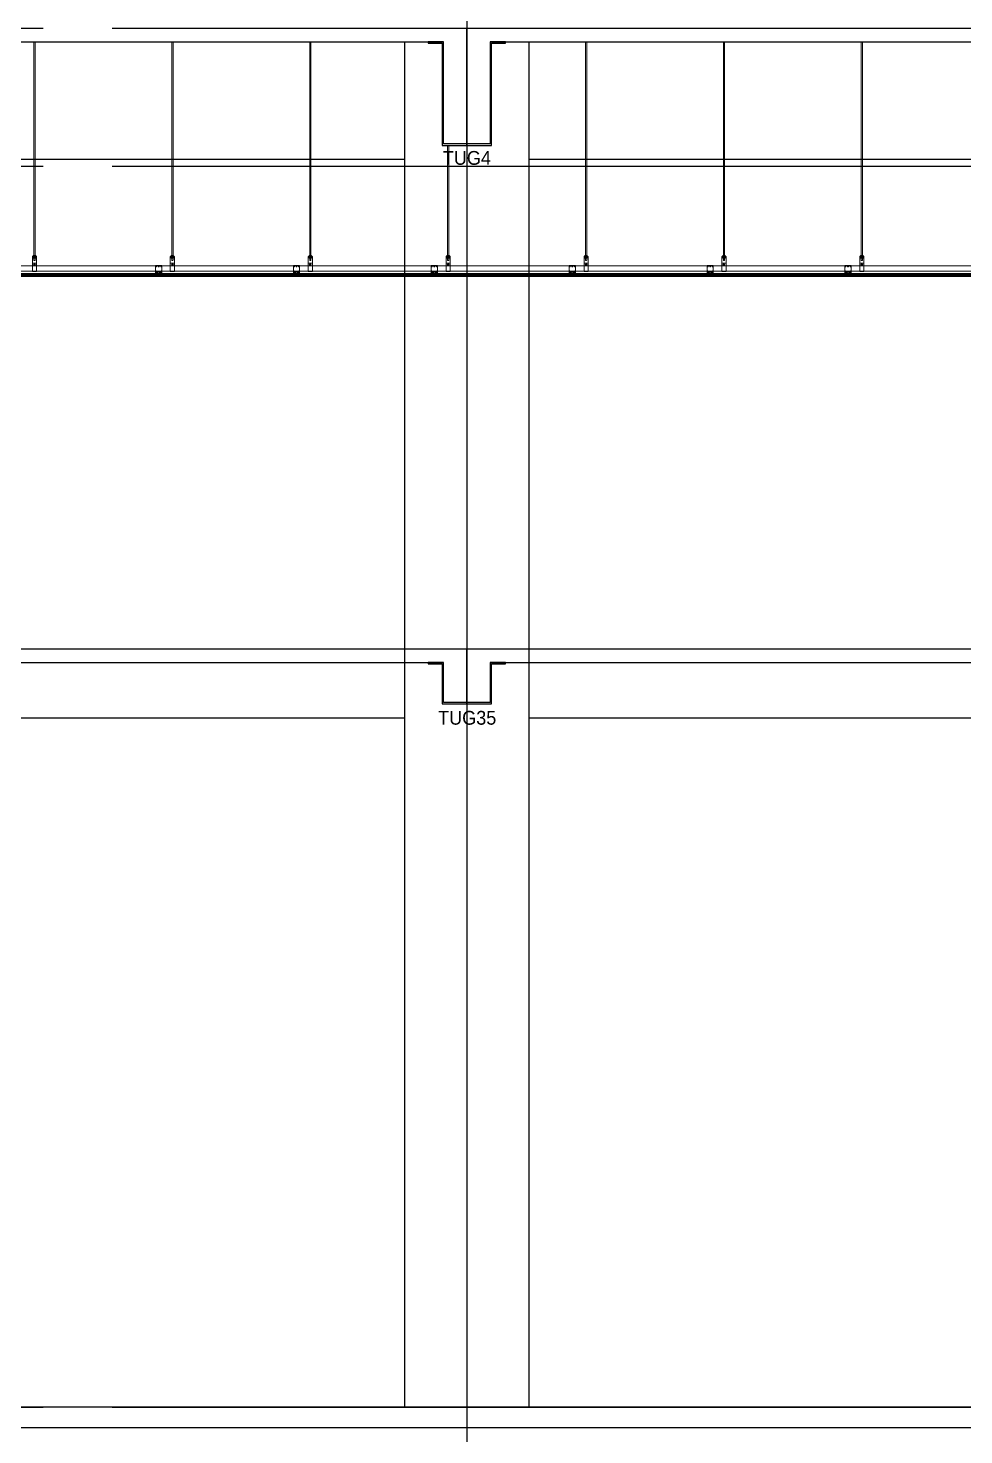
# Model space of a CAD drawing. Extents: x 152195838 to 323921156, y 365159662 to 730681027.
# Drawn here: x 161311325 to 161318112, y 365201863 to 365212063 of the extents above; entities that cross this region are included whole.
import ezdxf
from ezdxf.enums import TextEntityAlignment as Align

# ---------------------------------------------------------------- set-up
doc = ezdxf.new("R2010")
doc.units = 0
doc.header["$MEASUREMENT"] = 0
doc.linetypes.add('CEN', pattern=[63, 60, -1, 1, -1])
doc.layers.get('Defpoints').update_dxf_attribs({"linetype": 'CONTINUOUS'})
for name, color, linetype in [('4A.TEC CEN', 1, 'CEN'), ('4A.TEC 단열재', 252, 'CONTINUOUS'), ('4A.TEC 마감선 1', 6, 'CONTINUOUS'), ('ELE', 4, 'CONTINUOUS'), ('FIN', 6, 'CONTINUOUS'), ('k-BESTO', 4, 'CONTINUOUS'), ('text', 3, 'CONTINUOUS'), ('㈜SE&C 기둥', 2, 'CONTINUOUS'), ('㈜SE&C 벽체 1', 2, 'CONTINUOUS'), ('㈜SE&C 벽체 4', 7, 'CONTINUOUS')]:
    doc.layers.add(name, color=color, linetype=linetype)
doc.layers.add('CEIL', color=9, linetype='CONTINUOUS', lineweight=0)
doc.layers.add('DEFPOINT', color=135, linetype='CONTINUOUS', plot=False)
doc.styles.add('돋움', font='')
doc.styles.get('돋움').set_extended_font_data('돋움')

# ---------------------------------------------------------------- blocks, each defined once
blk = doc.blocks.new('A$C8c0c4e89')
at = {"layer": 'Defpoints'}
for p, q in [((0, 575), (760, 575)), ((380, 175), (380, 575))]:
    blk.add_line(p, q, dxfattribs=at)
at = {"layer": 'k-BESTO'}
for p, q in [((100, 475), (100, 465)), ((210, 475), (100, 475)), ((100, 475), (100, 475)), ((100, 465), (200, 465)), ((200, 465), (200, 175)), ((210, 185), (210, 475)), ((660, 475), (550, 475)), ((550, 475), (550, 185)), ((560, 175), (560, 465)), ((560, 465), (660, 465)), ((660, 465), (660, 475)), ((200, 175), (560, 175)), ((550, 185), (210, 185))]:
    blk.add_line(p, q, dxfattribs=at)
at = {"layer": 'DEFPOINT', "linetype": 'ByBlock', "style": '돋움'}
blk.add_text('TUG35', height=100, dxfattribs=at).set_placement((172, 74), align=Align.MIDDLE_LEFT)
blk = doc.blocks.new('A$C9989e60b')
at = {"layer": 'Defpoints'}
for p, q in [((0, 1014), (760, 1014)), ((380, 164), (380, 1014))]:
    blk.add_line(p, q, dxfattribs=at)
at = {"layer": 'k-BESTO'}
for p, q in [((100, 914), (100, 904)), ((210, 914), (100, 914)), ((100, 914), (100, 914)), ((100, 904), (200, 904)), ((200, 904), (200, 164)), ((210, 174), (210, 914)), ((660, 914), (550, 914)), ((550, 914), (550, 174)), ((560, 164), (560, 904)), ((560, 904), (660, 904)), ((660, 904), (660, 914)), ((200, 164), (560, 164)), ((550, 174), (210, 174))]:
    blk.add_line(p, q, dxfattribs=at)
at = {"layer": 'DEFPOINT', "linetype": 'ByBlock', "style": '돋움'}
blk.add_text('TUG4', height=100, dxfattribs=at).set_placement((206, 73), align=Align.MIDDLE_LEFT)
blk = doc.blocks.new('zw$1B78')
at = {"layer": '㈜SE&C 기둥', "color": 8, "ltscale": 0.5, "elevation": -1667}
for points in [[(46050, 0), (46050, 9900)], [(46950, 9900), (46950, 0)]]:
    blk.add_lwpolyline(points, dxfattribs=at)
at = {"layer": '㈜SE&C 벽체 1'}
for p, q in [((35670, 9900, -1667), (46330, 9900, -1667)), ((46670, 9900, -1667), (57330, 9900, -1667))]:
    blk.add_line(p, q, dxfattribs=at)
at = {"layer": '㈜SE&C 벽체 4'}
for p, q in [((35950, 9050, -1667), (46050, 9050, -1667)), ((46950, 9050, -1667), (57050, 9050, -1667))]:
    blk.add_line(p, q, dxfattribs=at)
at = {"layer": 'ELE'}
blk.add_blockref('A$C9989e60b', (46120, 8986, -1667), dxfattribs=at)
blk = doc.blocks.new('zw$280B')
at = {"layer": '4A.TEC 단열재'}
blk.add_line((111800, 7850, -1667), (250, 7850, -1667), dxfattribs=at)
at = {"layer": '4A.TEC 마감선 1'}
blk.add_line((111800, 8000, -1667), (250, 8000, -1667), dxfattribs=at)

msp = doc.modelspace()

# ---------------------------------------------------------------- linework, layer by layer
at = {"layer": '4A.TEC CEN', "color": 8, "ltscale": 500}
for p, q in [((161217434.11, 365212063.33), (161448798.99, 365212063.33)), ((161217434.11, 365211063.33), (161448798.99, 365211063.33)), ((161217434.11, 365202063.33), (161448798.99, 365202063.33))]:
    msp.add_line(p, q, dxfattribs=at)
at = {"layer": '4A.TEC CEN', "color": 8, "ltscale": 500, "flags": 128}
msp.add_lwpolyline([(161314506.94, 365253346.04), (161314506.94, 365183761.87)], dxfattribs=at)
at = {"layer": 'CEIL'}
for p, q in [((161311367.21, 365210406.73), (161311367.21, 365211963.33)), ((161311376.21, 365210406.73), (161311376.21, 365211963.33)), ((161312367.21, 365210406.73), (161312367.21, 365211963.33)), ((161312376.21, 365210406.73), (161312376.21, 365211963.33)), ((161313367.21, 365210406.73), (161313367.21, 365211963.33)), ((161313376.21, 365210406.73), (161313376.21, 365211963.33)), ((161315367.21, 365210406.73), (161315367.21, 365211963.33)), ((161315376.21, 365210406.73), (161315376.21, 365211963.33)), ((161316367.21, 365210406.73), (161316367.21, 365211963.33)), ((161316376.21, 365210406.73), (161316376.21, 365211963.33)), ((161317367.21, 365210406.73), (161317367.21, 365211963.33)), ((161317376.21, 365210406.73), (161317376.21, 365211963.33)), ((161314367.21, 365210406.73), (161314367.21, 365211213.33)), ((161314376.21, 365210406.73), (161314376.21, 365211213.33)), ((161311356.71, 365210298.33), (161311356.71, 365210406.73)), ((161311386.71, 365210406.73), (161311356.71, 365210406.73)), ((161311356.71, 365210402.73), (161311386.71, 365210402.73)), ((161311385.21, 365210408.73), (161311358.21, 365210408.73)), ((161311358.21, 365210408.73), (161311358.21, 365210406.73)), ((161311358.21, 365210400.73), (161311358.21, 365210402.73)), ((161311358.21, 365210400.73), (161311385.21, 365210400.73)), ((161311362.71, 365210413.23), (161311362.71, 365210408.73)), ((161311362.71, 365210396.23), (161311362.71, 365210400.73)), ((161311378.71, 365210415.23), (161311364.71, 365210415.23)), ((161311378.71, 365210394.23), (161311364.71, 365210394.23)), ((161311367.21, 365210381.23), (161311367.21, 365210402.73)), ((161311376.21, 365210381.23), (161311376.21, 365210402.73)), ((161311380.71, 365210413.23), (161311380.71, 365210408.73)), ((161311380.71, 365210396.23), (161311380.71, 365210400.73)), ((161311385.21, 365210408.73), (161311385.21, 365210406.73)), ((161311385.21, 365210400.73), (161311385.21, 365210402.73)), ((161311386.71, 365210298.33), (161311386.71, 365210406.73)), ((161312356.71, 365210298.33), (161312356.71, 365210406.73)), ((161312386.71, 365210406.73), (161312356.71, 365210406.73)), ((161312356.71, 365210402.73), (161312386.71, 365210402.73)), ((161312385.21, 365210408.73), (161312358.21, 365210408.73)), ((161312358.21, 365210408.73), (161312358.21, 365210406.73)), ((161312358.21, 365210400.73), (161312358.21, 365210402.73)), ((161312358.21, 365210400.73), (161312385.21, 365210400.73)), ((161312362.71, 365210413.23), (161312362.71, 365210408.73)), ((161312362.71, 365210396.23), (161312362.71, 365210400.73)), ((161312378.71, 365210415.23), (161312364.71, 365210415.23)), ((161312378.71, 365210394.23), (161312364.71, 365210394.23)), ((161312367.21, 365210381.23), (161312367.21, 365210402.73)), ((161312376.21, 365210381.23), (161312376.21, 365210402.73)), ((161312380.71, 365210413.23), (161312380.71, 365210408.73)), ((161312380.71, 365210396.23), (161312380.71, 365210400.73)), ((161312385.21, 365210408.73), (161312385.21, 365210406.73)), ((161312385.21, 365210400.73), (161312385.21, 365210402.73)), ((161312386.71, 365210298.33), (161312386.71, 365210406.73)), ((161313356.71, 365210298.33), (161313356.71, 365210406.73)), ((161313386.71, 365210406.73), (161313356.71, 365210406.73)), ((161313356.71, 365210402.73), (161313386.71, 365210402.73)), ((161313385.21, 365210408.73), (161313358.21, 365210408.73)), ((161313358.21, 365210408.73), (161313358.21, 365210406.73)), ((161313358.21, 365210400.73), (161313358.21, 365210402.73)), ((161313358.21, 365210400.73), (161313385.21, 365210400.73)), ((161313362.71, 365210413.23), (161313362.71, 365210408.73)), ((161313362.71, 365210396.23), (161313362.71, 365210400.73)), ((161313378.71, 365210415.23), (161313364.71, 365210415.23)), ((161313378.71, 365210394.23), (161313364.71, 365210394.23)), ((161313367.21, 365210381.23), (161313367.21, 365210402.73)), ((161313376.21, 365210381.23), (161313376.21, 365210402.73)), ((161313380.71, 365210413.23), (161313380.71, 365210408.73)), ((161313380.71, 365210396.23), (161313380.71, 365210400.73)), ((161313385.21, 365210408.73), (161313385.21, 365210406.73)), ((161313385.21, 365210400.73), (161313385.21, 365210402.73)), ((161313386.71, 365210298.33), (161313386.71, 365210406.73)), ((161314356.71, 365210298.33), (161314356.71, 365210406.73)), ((161314386.71, 365210406.73), (161314356.71, 365210406.73)), ((161314356.71, 365210402.73), (161314386.71, 365210402.73)), ((161314385.21, 365210408.73), (161314358.21, 365210408.73)), ((161314358.21, 365210408.73), (161314358.21, 365210406.73)), ((161314358.21, 365210400.73), (161314358.21, 365210402.73)), ((161314358.21, 365210400.73), (161314385.21, 365210400.73)), ((161314362.71, 365210413.23), (161314362.71, 365210408.73)), ((161314362.71, 365210396.23), (161314362.71, 365210400.73)), ((161314378.71, 365210415.23), (161314364.71, 365210415.23)), ((161314378.71, 365210394.23), (161314364.71, 365210394.23)), ((161314367.21, 365210381.23), (161314367.21, 365210402.73)), ((161314376.21, 365210381.23), (161314376.21, 365210402.73)), ((161314380.71, 365210413.23), (161314380.71, 365210408.73)), ((161314380.71, 365210396.23), (161314380.71, 365210400.73)), ((161314385.21, 365210408.73), (161314385.21, 365210406.73)), ((161314385.21, 365210400.73), (161314385.21, 365210402.73)), ((161314386.71, 365210298.33), (161314386.71, 365210406.73)), ((161315356.71, 365210298.33), (161315356.71, 365210406.73)), ((161315386.71, 365210406.73), (161315356.71, 365210406.73)), ((161315356.71, 365210402.73), (161315386.71, 365210402.73)), ((161315385.21, 365210408.73), (161315358.21, 365210408.73)), ((161315358.21, 365210408.73), (161315358.21, 365210406.73)), ((161315358.21, 365210400.73), (161315358.21, 365210402.73)), ((161315358.21, 365210400.73), (161315385.21, 365210400.73)), ((161315362.71, 365210413.23), (161315362.71, 365210408.73)), ((161315362.71, 365210396.23), (161315362.71, 365210400.73)), ((161315378.71, 365210415.23), (161315364.71, 365210415.23)), ((161315378.71, 365210394.23), (161315364.71, 365210394.23)), ((161315367.21, 365210381.23), (161315367.21, 365210402.73)), ((161315376.21, 365210381.23), (161315376.21, 365210402.73)), ((161315380.71, 365210413.23), (161315380.71, 365210408.73)), ((161315380.71, 365210396.23), (161315380.71, 365210400.73)), ((161315385.21, 365210408.73), (161315385.21, 365210406.73)), ((161315385.21, 365210400.73), (161315385.21, 365210402.73)), ((161315386.71, 365210298.33), (161315386.71, 365210406.73)), ((161316356.71, 365210298.33), (161316356.71, 365210406.73)), ((161316386.71, 365210406.73), (161316356.71, 365210406.73)), ((161316356.71, 365210402.73), (161316386.71, 365210402.73)), ((161316385.21, 365210408.73), (161316358.21, 365210408.73)), ((161316358.21, 365210408.73), (161316358.21, 365210406.73)), ((161316358.21, 365210400.73), (161316358.21, 365210402.73)), ((161316358.21, 365210400.73), (161316385.21, 365210400.73)), ((161316362.71, 365210413.23), (161316362.71, 365210408.73)), ((161316362.71, 365210396.23), (161316362.71, 365210400.73)), ((161316378.71, 365210415.23), (161316364.71, 365210415.23)), ((161316378.71, 365210394.23), (161316364.71, 365210394.23)), ((161316367.21, 365210381.23), (161316367.21, 365210402.73)), ((161316376.21, 365210381.23), (161316376.21, 365210402.73)), ((161316380.71, 365210413.23), (161316380.71, 365210408.73)), ((161316380.71, 365210396.23), (161316380.71, 365210400.73)), ((161316385.21, 365210408.73), (161316385.21, 365210406.73)), ((161316385.21, 365210400.73), (161316385.21, 365210402.73)), ((161316386.71, 365210298.33), (161316386.71, 365210406.73)), ((161317356.71, 365210298.33), (161317356.71, 365210406.73)), ((161317386.71, 365210406.73), (161317356.71, 365210406.73)), ((161317356.71, 365210402.73), (161317386.71, 365210402.73)), ((161317385.21, 365210408.73), (161317358.21, 365210408.73)), ((161317358.21, 365210408.73), (161317358.21, 365210406.73)), ((161317358.21, 365210400.73), (161317358.21, 365210402.73)), ((161317358.21, 365210400.73), (161317385.21, 365210400.73)), ((161317362.71, 365210413.23), (161317362.71, 365210408.73)), ((161317362.71, 365210396.23), (161317362.71, 365210400.73)), ((161317378.71, 365210415.23), (161317364.71, 365210415.23)), ((161317378.71, 365210394.23), (161317364.71, 365210394.23)), ((161317367.21, 365210381.23), (161317367.21, 365210402.73)), ((161317376.21, 365210381.23), (161317376.21, 365210402.73)), ((161317380.71, 365210413.23), (161317380.71, 365210408.73)), ((161317380.71, 365210396.23), (161317380.71, 365210400.73)), ((161317385.21, 365210408.73), (161317385.21, 365210406.73)), ((161317385.21, 365210400.73), (161317385.21, 365210402.73)), ((161317386.71, 365210298.33), (161317386.71, 365210406.73)), ((161311386.71, 365210359.14), (161311356.71, 365210359.14)), ((161311356.71, 365210298.33), (161311386.71, 365210298.33)), ((161311364.71, 365210346.64), (161311378.71, 365210346.64)), ((161311374.21, 365210379.23), (161311369.21, 365210379.23)), ((161311371.71, 365210340.07), (161311371.71, 365210353.64)), ((161312249.21, 365210306.33), (161312249.21, 365210341.33)), ((161312294.21, 365210341.33), (161312249.21, 365210341.33)), ((161312252.1, 365210332.33), (161312249.21, 365210332.33)), ((161312254.21, 365210301.33), (161312249.21, 365210306.33)), ((161312249.21, 365210301.33), (161312249.21, 365210282.33)), ((161312254.21, 365210301.33), (161312249.21, 365210301.33)), ((161312251.21, 365210299.33), (161312251.21, 365210284.33)), ((161312254.21, 365210299.33), (161312251.21, 365210299.33)), ((161312292.21, 365210293.33), (161312251.21, 365210293.33)), ((161312256.21, 365210332.33), (161312253.19, 365210332.33)), ((161312254.21, 365210299.33), (161312254.21, 365210301.33)), ((161312256.21, 365210337.06), (161312256.21, 365210341.33)), ((161312256.21, 365210332.33), (161312256.21, 365210335.7)), ((161312268.21, 365210337.06), (161312268.21, 365210341.33)), ((161312268.21, 365210332.33), (161312268.21, 365210335.7)), ((161312271.42, 365210332.33), (161312268.21, 365210332.33)), ((161312275.21, 365210332.33), (161312272.78, 365210332.33)), ((161312275.21, 365210337.06), (161312275.21, 365210341.33)), ((161312275.21, 365210332.33), (161312275.21, 365210335.7)), ((161312287.21, 365210337.06), (161312287.21, 365210341.33)), ((161312287.21, 365210332.33), (161312287.21, 365210335.7)), ((161312289.65, 365210332.33), (161312287.21, 365210332.33)), ((161312289.21, 365210301.33), (161312294.21, 365210306.33)), ((161312294.21, 365210301.33), (161312289.21, 365210301.33)), ((161312289.21, 365210299.33), (161312289.21, 365210301.33)), ((161312292.21, 365210299.33), (161312289.21, 365210299.33)), ((161312294.21, 365210332.33), (161312291.28, 365210332.33)), ((161312292.21, 365210284.33), (161312292.21, 365210299.33)), ((161312294.21, 365210306.33), (161312294.21, 365210341.33)), ((161312294.21, 365210282.33), (161312294.21, 365210301.33)), ((161312386.71, 365210359.14), (161312356.71, 365210359.14)), ((161312356.71, 365210298.33), (161312386.71, 365210298.33)), ((161312364.71, 365210346.64), (161312378.71, 365210346.64)), ((161312374.21, 365210379.23), (161312369.21, 365210379.23)), ((161312371.71, 365210340.07), (161312371.71, 365210353.64)), ((161313294.21, 365210341.33), (161313249.21, 365210341.33)), ((161313249.21, 365210306.33), (161313249.21, 365210341.33)), ((161313252.1, 365210332.33), (161313249.21, 365210332.33)), ((161313254.21, 365210301.33), (161313249.21, 365210306.33)), ((161313254.21, 365210301.33), (161313249.21, 365210301.33)), ((161313249.21, 365210301.33), (161313249.21, 365210282.33)), ((161313254.21, 365210299.33), (161313251.21, 365210299.33)), ((161313251.21, 365210299.33), (161313251.21, 365210284.33)), ((161313292.21, 365210293.33), (161313251.21, 365210293.33)), ((161313256.21, 365210332.33), (161313253.19, 365210332.33)), ((161313254.21, 365210299.33), (161313254.21, 365210301.33)), ((161313256.21, 365210337.06), (161313256.21, 365210341.33)), ((161313256.21, 365210332.33), (161313256.21, 365210335.7)), ((161313268.21, 365210337.06), (161313268.21, 365210341.33)), ((161313268.21, 365210332.33), (161313268.21, 365210335.7)), ((161313271.42, 365210332.33), (161313268.21, 365210332.33)), ((161313275.21, 365210332.33), (161313272.78, 365210332.33)), ((161313275.21, 365210337.06), (161313275.21, 365210341.33)), ((161313275.21, 365210332.33), (161313275.21, 365210335.7)), ((161313287.21, 365210337.06), (161313287.21, 365210341.33)), ((161313287.21, 365210332.33), (161313287.21, 365210335.7)), ((161313289.65, 365210332.33), (161313287.21, 365210332.33)), ((161313289.21, 365210301.33), (161313294.21, 365210306.33)), ((161313289.21, 365210299.33), (161313289.21, 365210301.33)), ((161313294.21, 365210301.33), (161313289.21, 365210301.33)), ((161313292.21, 365210299.33), (161313289.21, 365210299.33)), ((161313294.21, 365210332.33), (161313291.28, 365210332.33)), ((161313292.21, 365210284.33), (161313292.21, 365210299.33)), ((161313294.21, 365210306.33), (161313294.21, 365210341.33)), ((161313294.21, 365210282.33), (161313294.21, 365210301.33)), ((161313386.71, 365210359.14), (161313356.71, 365210359.14)), ((161313356.71, 365210298.33), (161313386.71, 365210298.33)), ((161313364.71, 365210346.64), (161313378.71, 365210346.64)), ((161313374.21, 365210379.23), (161313369.21, 365210379.23)), ((161313371.71, 365210340.07), (161313371.71, 365210353.64)), ((161314249.21, 365210306.33), (161314249.21, 365210341.33)), ((161314294.21, 365210341.33), (161314249.21, 365210341.33)), ((161314252.1, 365210332.33), (161314249.21, 365210332.33)), ((161314254.21, 365210301.33), (161314249.21, 365210306.33)), ((161314249.21, 365210301.33), (161314249.21, 365210282.33)), ((161314254.21, 365210301.33), (161314249.21, 365210301.33)), ((161314251.21, 365210299.33), (161314251.21, 365210284.33)), ((161314254.21, 365210299.33), (161314251.21, 365210299.33)), ((161314292.21, 365210293.33), (161314251.21, 365210293.33)), ((161314256.21, 365210332.33), (161314253.19, 365210332.33)), ((161314254.21, 365210299.33), (161314254.21, 365210301.33)), ((161314256.21, 365210337.06), (161314256.21, 365210341.33)), ((161314256.21, 365210332.33), (161314256.21, 365210335.7)), ((161314268.21, 365210337.06), (161314268.21, 365210341.33)), ((161314268.21, 365210332.33), (161314268.21, 365210335.7)), ((161314271.42, 365210332.33), (161314268.21, 365210332.33)), ((161314275.21, 365210332.33), (161314272.78, 365210332.33)), ((161314275.21, 365210337.06), (161314275.21, 365210341.33)), ((161314275.21, 365210332.33), (161314275.21, 365210335.7)), ((161314287.21, 365210337.06), (161314287.21, 365210341.33)), ((161314287.21, 365210332.33), (161314287.21, 365210335.7)), ((161314289.65, 365210332.33), (161314287.21, 365210332.33)), ((161314289.21, 365210301.33), (161314294.21, 365210306.33)), ((161314294.21, 365210301.33), (161314289.21, 365210301.33)), ((161314289.21, 365210299.33), (161314289.21, 365210301.33)), ((161314292.21, 365210299.33), (161314289.21, 365210299.33)), ((161314294.21, 365210332.33), (161314291.28, 365210332.33)), ((161314292.21, 365210284.33), (161314292.21, 365210299.33)), ((161314294.21, 365210306.33), (161314294.21, 365210341.33)), ((161314294.21, 365210282.33), (161314294.21, 365210301.33)), ((161314386.71, 365210359.14), (161314356.71, 365210359.14)), ((161314356.71, 365210298.33), (161314386.71, 365210298.33)), ((161314364.71, 365210346.64), (161314378.71, 365210346.64)), ((161314374.21, 365210379.23), (161314369.21, 365210379.23)), ((161314371.71, 365210340.07), (161314371.71, 365210353.64)), ((161315294.21, 365210341.33), (161315249.21, 365210341.33)), ((161315249.21, 365210306.33), (161315249.21, 365210341.33)), ((161315252.1, 365210332.33), (161315249.21, 365210332.33)), ((161315254.21, 365210301.33), (161315249.21, 365210306.33)), ((161315254.21, 365210301.33), (161315249.21, 365210301.33)), ((161315249.21, 365210301.33), (161315249.21, 365210282.33)), ((161315254.21, 365210299.33), (161315251.21, 365210299.33)), ((161315251.21, 365210299.33), (161315251.21, 365210284.33)), ((161315292.21, 365210293.33), (161315251.21, 365210293.33)), ((161315256.21, 365210332.33), (161315253.19, 365210332.33)), ((161315254.21, 365210299.33), (161315254.21, 365210301.33)), ((161315256.21, 365210337.06), (161315256.21, 365210341.33)), ((161315256.21, 365210332.33), (161315256.21, 365210335.7)), ((161315268.21, 365210337.06), (161315268.21, 365210341.33)), ((161315268.21, 365210332.33), (161315268.21, 365210335.7)), ((161315271.42, 365210332.33), (161315268.21, 365210332.33)), ((161315275.21, 365210332.33), (161315272.78, 365210332.33)), ((161315275.21, 365210337.06), (161315275.21, 365210341.33)), ((161315275.21, 365210332.33), (161315275.21, 365210335.7)), ((161315287.21, 365210337.06), (161315287.21, 365210341.33)), ((161315287.21, 365210332.33), (161315287.21, 365210335.7)), ((161315289.65, 365210332.33), (161315287.21, 365210332.33)), ((161315289.21, 365210301.33), (161315294.21, 365210306.33)), ((161315289.21, 365210299.33), (161315289.21, 365210301.33)), ((161315294.21, 365210301.33), (161315289.21, 365210301.33)), ((161315292.21, 365210299.33), (161315289.21, 365210299.33)), ((161315294.21, 365210332.33), (161315291.28, 365210332.33)), ((161315292.21, 365210284.33), (161315292.21, 365210299.33)), ((161315294.21, 365210306.33), (161315294.21, 365210341.33)), ((161315294.21, 365210282.33), (161315294.21, 365210301.33)), ((161315386.71, 365210359.14), (161315356.71, 365210359.14)), ((161315356.71, 365210298.33), (161315386.71, 365210298.33)), ((161315364.71, 365210346.64), (161315378.71, 365210346.64)), ((161315374.21, 365210379.23), (161315369.21, 365210379.23)), ((161315371.71, 365210340.07), (161315371.71, 365210353.64)), ((161316249.21, 365210306.33), (161316249.21, 365210341.33)), ((161316294.21, 365210341.33), (161316249.21, 365210341.33)), ((161316252.1, 365210332.33), (161316249.21, 365210332.33)), ((161316254.21, 365210301.33), (161316249.21, 365210306.33)), ((161316249.21, 365210301.33), (161316249.21, 365210282.33)), ((161316254.21, 365210301.33), (161316249.21, 365210301.33)), ((161316251.21, 365210299.33), (161316251.21, 365210284.33)), ((161316254.21, 365210299.33), (161316251.21, 365210299.33)), ((161316292.21, 365210293.33), (161316251.21, 365210293.33)), ((161316256.21, 365210332.33), (161316253.19, 365210332.33)), ((161316254.21, 365210299.33), (161316254.21, 365210301.33)), ((161316256.21, 365210337.06), (161316256.21, 365210341.33)), ((161316256.21, 365210332.33), (161316256.21, 365210335.7)), ((161316268.21, 365210337.06), (161316268.21, 365210341.33)), ((161316268.21, 365210332.33), (161316268.21, 365210335.7)), ((161316271.42, 365210332.33), (161316268.21, 365210332.33)), ((161316275.21, 365210332.33), (161316272.78, 365210332.33)), ((161316275.21, 365210337.06), (161316275.21, 365210341.33)), ((161316275.21, 365210332.33), (161316275.21, 365210335.7)), ((161316287.21, 365210337.06), (161316287.21, 365210341.33)), ((161316287.21, 365210332.33), (161316287.21, 365210335.7)), ((161316289.65, 365210332.33), (161316287.21, 365210332.33)), ((161316289.21, 365210301.33), (161316294.21, 365210306.33)), ((161316294.21, 365210301.33), (161316289.21, 365210301.33)), ((161316289.21, 365210299.33), (161316289.21, 365210301.33)), ((161316292.21, 365210299.33), (161316289.21, 365210299.33)), ((161316294.21, 365210332.33), (161316291.28, 365210332.33)), ((161316292.21, 365210284.33), (161316292.21, 365210299.33)), ((161316294.21, 365210306.33), (161316294.21, 365210341.33)), ((161316294.21, 365210282.33), (161316294.21, 365210301.33)), ((161316386.71, 365210359.14), (161316356.71, 365210359.14)), ((161316356.71, 365210298.33), (161316386.71, 365210298.33)), ((161316364.71, 365210346.64), (161316378.71, 365210346.64)), ((161316374.21, 365210379.23), (161316369.21, 365210379.23)), ((161316371.71, 365210340.07), (161316371.71, 365210353.64)), ((161317294.21, 365210341.33), (161317249.21, 365210341.33)), ((161317249.21, 365210306.33), (161317249.21, 365210341.33)), ((161317252.1, 365210332.33), (161317249.21, 365210332.33)), ((161317254.21, 365210301.33), (161317249.21, 365210306.33)), ((161317254.21, 365210301.33), (161317249.21, 365210301.33)), ((161317249.21, 365210301.33), (161317249.21, 365210282.33)), ((161317254.21, 365210299.33), (161317251.21, 365210299.33)), ((161317251.21, 365210299.33), (161317251.21, 365210284.33)), ((161317292.21, 365210293.33), (161317251.21, 365210293.33)), ((161317256.21, 365210332.33), (161317253.19, 365210332.33)), ((161317254.21, 365210299.33), (161317254.21, 365210301.33)), ((161317256.21, 365210337.06), (161317256.21, 365210341.33)), ((161317256.21, 365210332.33), (161317256.21, 365210335.7)), ((161317268.21, 365210337.06), (161317268.21, 365210341.33)), ((161317268.21, 365210332.33), (161317268.21, 365210335.7)), ((161317271.42, 365210332.33), (161317268.21, 365210332.33)), ((161317275.21, 365210332.33), (161317272.78, 365210332.33)), ((161317275.21, 365210337.06), (161317275.21, 365210341.33)), ((161317275.21, 365210332.33), (161317275.21, 365210335.7)), ((161317287.21, 365210337.06), (161317287.21, 365210341.33)), ((161317287.21, 365210332.33), (161317287.21, 365210335.7)), ((161317289.65, 365210332.33), (161317287.21, 365210332.33)), ((161317289.21, 365210301.33), (161317294.21, 365210306.33)), ((161317289.21, 365210299.33), (161317289.21, 365210301.33)), ((161317294.21, 365210301.33), (161317289.21, 365210301.33)), ((161317292.21, 365210299.33), (161317289.21, 365210299.33)), ((161317294.21, 365210332.33), (161317291.28, 365210332.33)), ((161317292.21, 365210284.33), (161317292.21, 365210299.33)), ((161317294.21, 365210306.33), (161317294.21, 365210341.33)), ((161317294.21, 365210282.33), (161317294.21, 365210301.33)), ((161317386.71, 365210359.14), (161317356.71, 365210359.14)), ((161317356.71, 365210298.33), (161317386.71, 365210298.33)), ((161317364.71, 365210346.64), (161317378.71, 365210346.64)), ((161317374.21, 365210379.23), (161317369.21, 365210379.23)), ((161317371.71, 365210340.07), (161317371.71, 365210353.64)), ((161312249.21, 365210282.33), (161312255.21, 365210282.33)), ((161312251.21, 365210284.33), (161312253.5, 365210284.33)), ((161312265.21, 365210282.33), (161312278.21, 365210282.33)), ((161312266.92, 365210284.33), (161312276.5, 365210284.33)), ((161312288.21, 365210282.33), (161312294.21, 365210282.33)), ((161312289.92, 365210284.33), (161312292.21, 365210284.33)), ((161313249.21, 365210282.33), (161313255.21, 365210282.33)), ((161313251.21, 365210284.33), (161313253.5, 365210284.33)), ((161313265.21, 365210282.33), (161313278.21, 365210282.33)), ((161313266.92, 365210284.33), (161313276.5, 365210284.33)), ((161313288.21, 365210282.33), (161313294.21, 365210282.33)), ((161313289.92, 365210284.33), (161313292.21, 365210284.33)), ((161314249.21, 365210282.33), (161314255.21, 365210282.33)), ((161314251.21, 365210284.33), (161314253.5, 365210284.33)), ((161314265.21, 365210282.33), (161314278.21, 365210282.33)), ((161314266.92, 365210284.33), (161314276.5, 365210284.33)), ((161314288.21, 365210282.33), (161314294.21, 365210282.33)), ((161314289.92, 365210284.33), (161314292.21, 365210284.33)), ((161315249.21, 365210282.33), (161315255.21, 365210282.33)), ((161315251.21, 365210284.33), (161315253.5, 365210284.33)), ((161315265.21, 365210282.33), (161315278.21, 365210282.33)), ((161315266.92, 365210284.33), (161315276.5, 365210284.33)), ((161315288.21, 365210282.33), (161315294.21, 365210282.33)), ((161315289.92, 365210284.33), (161315292.21, 365210284.33)), ((161316249.21, 365210282.33), (161316255.21, 365210282.33)), ((161316251.21, 365210284.33), (161316253.5, 365210284.33)), ((161316265.21, 365210282.33), (161316278.21, 365210282.33)), ((161316266.92, 365210284.33), (161316276.5, 365210284.33)), ((161316288.21, 365210282.33), (161316294.21, 365210282.33)), ((161316289.92, 365210284.33), (161316292.21, 365210284.33)), ((161317249.21, 365210282.33), (161317255.21, 365210282.33)), ((161317251.21, 365210284.33), (161317253.5, 365210284.33)), ((161317265.21, 365210282.33), (161317278.21, 365210282.33)), ((161317266.92, 365210284.33), (161317276.5, 365210284.33)), ((161317288.21, 365210282.33), (161317294.21, 365210282.33)), ((161317289.92, 365210284.33), (161317292.21, 365210284.33))]:
    msp.add_line(p, q, dxfattribs=at)
for points in [[(161272081.94, 365210339.33), (161358686.94, 365210339.33)], [(161358686.94, 365210301.33), (161272081.94, 365210301.33)]]:
    msp.add_lwpolyline(points, dxfattribs=at)
for centre, radius in [((161311371.71, 365210346.64), 7), ((161311371.71, 365210346.64), 5), ((161312371.71, 365210346.64), 7), ((161312371.71, 365210346.64), 5), ((161313371.71, 365210346.64), 7), ((161313371.71, 365210346.64), 5), ((161314371.71, 365210346.64), 7), ((161314371.71, 365210346.64), 5), ((161315371.71, 365210346.64), 7), ((161315371.71, 365210346.64), 5), ((161316371.71, 365210346.64), 7), ((161316371.71, 365210346.64), 5), ((161317371.71, 365210346.64), 7), ((161317371.71, 365210346.64), 5)]:
    msp.add_circle(centre, radius, dxfattribs=at)
for centre, radius, start, end in [((161311364.71, 365210413.23), 2, 90, 180), ((161311364.71, 365210396.23), 2, 180, 270), ((161311378.71, 365210413.23), 2, 0, 90), ((161311378.71, 365210396.23), 2, 270, 0), ((161312364.71, 365210413.23), 2, 90, 180), ((161312364.71, 365210396.23), 2, 180, 270), ((161312378.71, 365210413.23), 2, 0, 90), ((161312378.71, 365210396.23), 2, 270, 0), ((161313364.71, 365210413.23), 2, 90, 180), ((161313364.71, 365210396.23), 2, 180, 270), ((161313378.71, 365210413.23), 2, 0, 90), ((161313378.71, 365210396.23), 2, 270, 0), ((161314364.71, 365210413.23), 2, 90, 180), ((161314364.71, 365210396.23), 2, 180, 270), ((161314378.71, 365210413.23), 2, 0, 90), ((161314378.71, 365210396.23), 2, 270, 0), ((161315364.71, 365210413.23), 2, 90, 180), ((161315364.71, 365210396.23), 2, 180, 270), ((161315378.71, 365210413.23), 2, 0, 90), ((161315378.71, 365210396.23), 2, 270, 0), ((161316364.71, 365210413.23), 2, 90, 180), ((161316364.71, 365210396.23), 2, 180, 270), ((161316378.71, 365210413.23), 2, 0, 90), ((161316378.71, 365210396.23), 2, 270, 0), ((161317364.71, 365210413.23), 2, 90, 180), ((161317364.71, 365210396.23), 2, 180, 270), ((161317378.71, 365210413.23), 2, 0, 90), ((161317378.71, 365210396.23), 2, 270, 0), ((161311369.21, 365210381.23), 2, 180, 270), ((161311374.21, 365210381.23), 2, 270, 0), ((161311374.21, 365210381.23), 2, 270, 0), ((161312260.21, 365210282.33), 7, 16.601548, 163.398452), ((161312260.21, 365210282.33), 5, 0, 180), ((161312283.21, 365210282.33), 7, 16.601548, 163.398452), ((161312283.21, 365210282.33), 5, 0, 180), ((161312369.21, 365210381.23), 2, 180, 270), ((161312374.21, 365210381.23), 2, 270, 0), ((161312374.21, 365210381.23), 2, 270, 0), ((161313260.21, 365210282.33), 7, 16.601548, 163.398452), ((161313260.21, 365210282.33), 5, 0, 180), ((161313283.21, 365210282.33), 7, 16.601548, 163.398452), ((161313283.21, 365210282.33), 5, 0, 180), ((161313369.21, 365210381.23), 2, 180, 270), ((161313374.21, 365210381.23), 2, 270, 0), ((161313374.21, 365210381.23), 2, 270, 0), ((161314260.21, 365210282.33), 7, 16.601548, 163.398452), ((161314260.21, 365210282.33), 5, 0, 180), ((161314283.21, 365210282.33), 7, 16.601548, 163.398452), ((161314283.21, 365210282.33), 5, 0, 180), ((161314369.21, 365210381.23), 2, 180, 270), ((161314374.21, 365210381.23), 2, 270, 0), ((161314374.21, 365210381.23), 2, 270, 0), ((161315260.21, 365210282.33), 7, 16.601548, 163.398452), ((161315260.21, 365210282.33), 5, 0, 180), ((161315283.21, 365210282.33), 7, 16.601548, 163.398452), ((161315283.21, 365210282.33), 5, 0, 180), ((161315369.21, 365210381.23), 2, 180, 270), ((161315374.21, 365210381.23), 2, 270, 0), ((161315374.21, 365210381.23), 2, 270, 0), ((161316260.21, 365210282.33), 7, 16.601548, 163.398452), ((161316260.21, 365210282.33), 5, 0, 180), ((161316283.21, 365210282.33), 7, 16.601548, 163.398452), ((161316283.21, 365210282.33), 5, 0, 180), ((161316369.21, 365210381.23), 2, 180, 270), ((161316374.21, 365210381.23), 2, 270, 0), ((161316374.21, 365210381.23), 2, 270, 0), ((161317260.21, 365210282.33), 7, 16.601548, 163.398452), ((161317260.21, 365210282.33), 5, 0, 180), ((161317283.21, 365210282.33), 7, 16.601548, 163.398452), ((161317283.21, 365210282.33), 5, 0, 180), ((161317369.21, 365210381.23), 2, 180, 270), ((161317374.21, 365210381.23), 2, 270, 0), ((161317374.21, 365210381.23), 2, 270, 0)]:
    msp.add_arc(centre, radius, start, end, dxfattribs=at)
at = {"layer": 'FIN'}
for p, q in [((161358711.94, 365210282.33), (161272056.94, 365210282.33)), ((161358711.94, 365210272.83), (161272056.94, 365210272.83)), ((161358711.94, 365210263.33), (161272056.94, 365210263.33))]:
    msp.add_line(p, q, dxfattribs=at)
at = {"layer": '㈜SE&C 기둥', "color": 8, "ltscale": 0.5}
msp.add_line((161314956.94, 365207463.33), (161314956.94, 365202063.33), dxfattribs=at)
msp.add_lwpolyline([(161314056.94, 365202063.33), (161314056.94, 365207463.33)], dxfattribs=at)
at = {"layer": '㈜SE&C 벽체 1'}
for p, q in [((161268056.94, 365207563.33), (161359081.94, 365207563.33)), ((161303676.94, 365207463.33), (161314336.94, 365207463.33)), ((161314676.94, 365207463.33), (161325336.94, 365207463.33))]:
    msp.add_line(p, q, dxfattribs=at)
at = {"layer": '㈜SE&C 벽체 4'}
for p, q in [((161303956.94, 365207063.33), (161314056.94, 365207063.33)), ((161314956.94, 365207063.33), (161325056.94, 365207063.33))]:
    msp.add_line(p, q, dxfattribs=at)

# ---------------------------------------------------------------- block references
at = {"layer": 'ELE'}
msp.add_blockref('A$C8c0c4e89', (161314126.95, 365206988.63), dxfattribs=at)
at = {"layer": 'text'}
for name, p in [('zw$1B78', (161268006.94, 365202063.33, 1666.67)), ('zw$280B', (161268006.94, 365194063.33, 1666.67))]:
    msp.add_blockref(name, p, dxfattribs=at)

doc.saveas('drawing.dxf')
